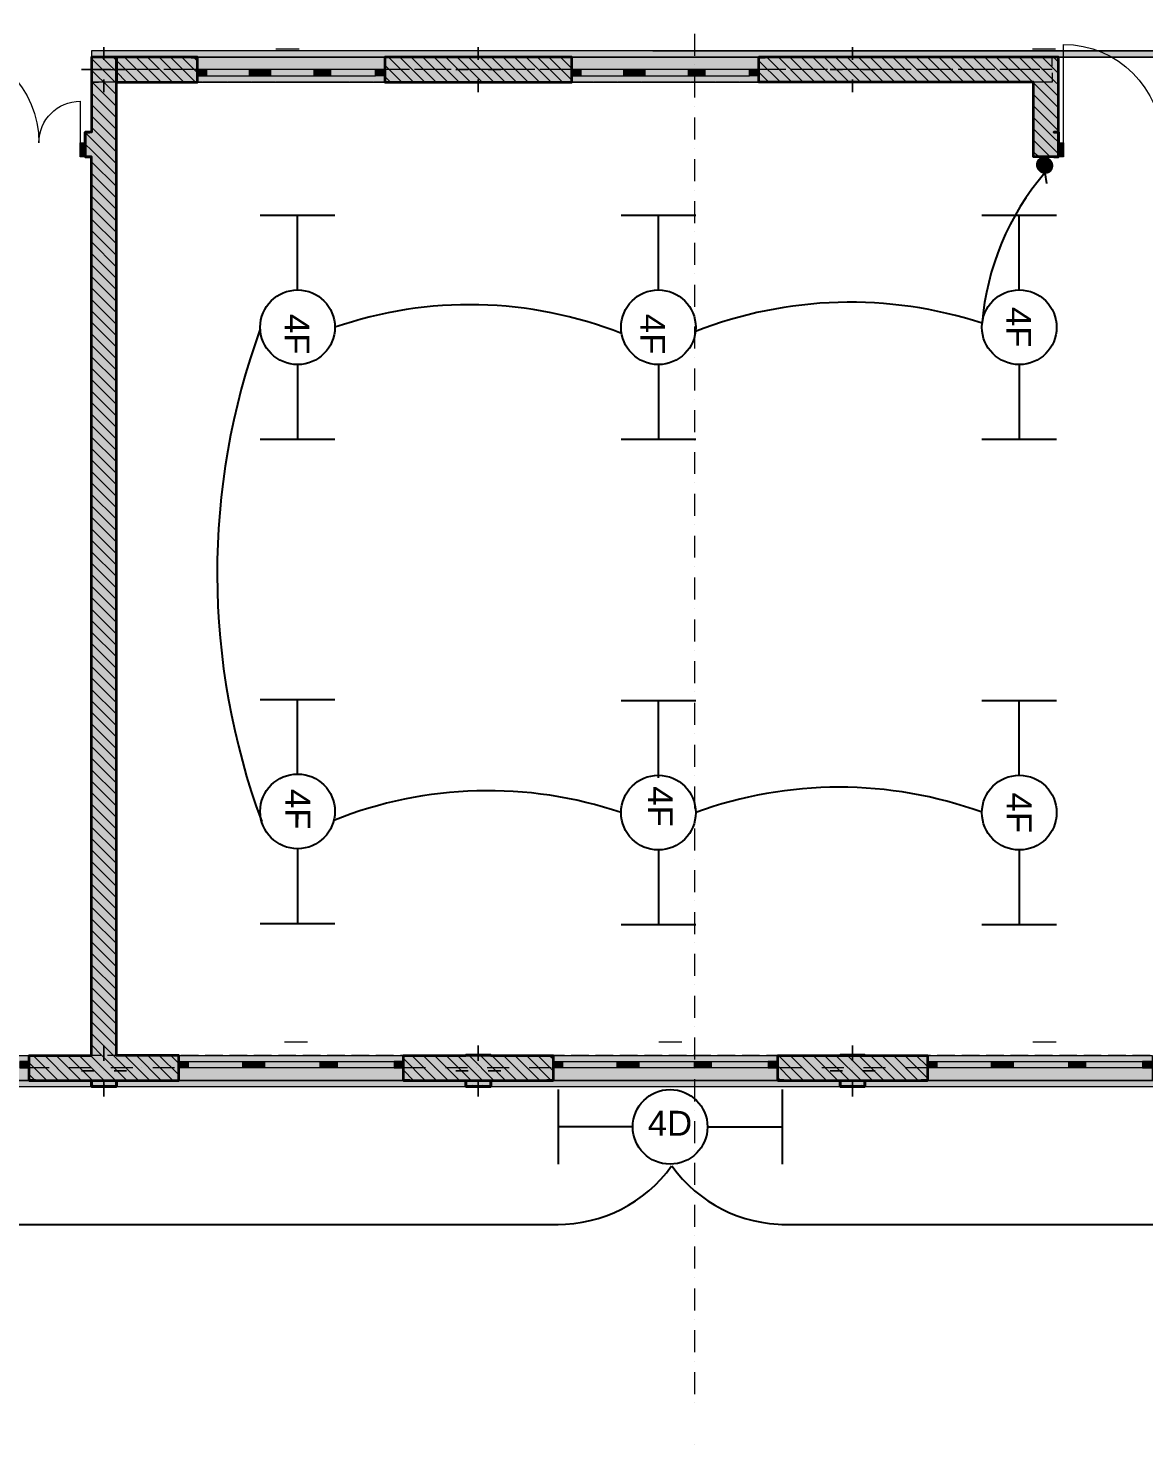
# Model space of a CAD drawing. Header units: inches. Extents: x 206002 to 410047, y 60394 to 83306.
# Drawn here: x 233966 to 242930, y 60938 to 72319 of the extents above; entities that cross this region are included whole.
import ezdxf

# ---------------------------------------------------------------- set-up
doc = ezdxf.new("R2010")
doc.units = ezdxf.units.IN
doc.header["$MEASUREMENT"] = 0
for name, color, linetype in [('LIGHTING', 1, 'Continuous'), ('PDF_Annotation - Text', 7, 'Continuous'), ('PDF_Marker - Section', 7, 'Continuous'), ('PDF_Structural - Bearing', 7, 'Continuous')]:
    doc.layers.add(name, color=color, linetype=linetype)
doc.styles.get("Standard").update_dxf_attribs({"font": 'arial.ttf'})

msp = doc.modelspace()

# ---------------------------------------------------------------- hatches: boundary and pattern name
at = {"layer": 'LIGHTING'}
h = msp.add_hatch(dxfattribs=at)
h.set_pattern_fill('ANSI31', color=1)
h.set_pattern_definition([(45, (-9077.76798, -4.10448), (-0.08838834765, 0.08838834765), [])])
h.paths.add_polyline_path([(242199, 71220, 0.319475), (242156, 71281), (242114, 71281, 0.319475), (242071, 71220, 1)])

# ---------------------------------------------------------------- linework, layer by layer
for p, q in [((242135, 71157), (242149, 71072)), ((235830, 70817), (236430, 70817)), ((236130, 70217), (236130, 70817)), ((238730, 70817), (239330, 70817)), ((239030, 70217), (239030, 70817)), ((241630, 70817), (242230, 70817)), ((241930, 70217), (241930, 70817)), ((236130, 69617), (236130, 69017)), ((239030, 69617), (239030, 69017)), ((241930, 69617), (241930, 69017)), ((235830, 69017), (236430, 69017)), ((238730, 69017), (239330, 69017)), ((241630, 69017), (242230, 69017)), ((235830, 66927), (236430, 66927)), ((236130, 66327), (236130, 66927)), ((238730, 66917), (239330, 66917)), ((239030, 66296), (239030, 66917)), ((241630, 66917), (242230, 66917)), ((241930, 66317), (241930, 66917)), ((236130, 66027), (236130, 65965)), ((236130, 65727), (236130, 65127)), ((239030, 65717), (239030, 65117)), ((241930, 65717), (241930, 65117)), ((235830, 65127), (236430, 65127)), ((238730, 65117), (239330, 65117)), ((241630, 65117), (242230, 65117)), ((238223, 63793), (238223, 63193)), ((240024, 63792), (240024, 63192)), ((238824, 63492), (238223, 63492)), ((239424, 63492), (240024, 63492)), ((230998, 62708), (238223, 62708)), ((240022, 62708), (247247, 62708))]:
    msp.add_line(p, q, dxfattribs=at)
for centre in [(236130, 69917), (239030, 69917), (241930, 69917), (236130, 66027), (239030, 66017), (241930, 66017), (239124, 63492)]:
    msp.add_circle(centre, 300, dxfattribs=at)
for centre, radius, start, end in [((243736, 69781), 2111, 139.3371, 175.4482), ((240572, 66711), 3407, 71.8763, 111.4113), ((237514, 66766), 3332, 68.5139, 108.9886), ((241223, 67940), 5739, 159.9841, 200.3304), ((237661, 62856), 3337, 71.3064, 111.795), ((240483, 62843), 3378, 70.1418, 109.954), ((238221, 63833), 1125, 269.6705, 324.3697), ((240053, 63833), 1125, 215.6303, 270.3295)]:
    msp.add_arc(centre, radius, start, end, dxfattribs=at)
at = {"layer": 'PDF_Annotation - Text', "lineweight": 9}
for points in [[(235956, 72155), (236143, 72155)], [(242035, 72155), (242222, 72155)], [(236024, 64175), (236211, 64175)], [(239032, 64175), (239219, 64175)], [(242040, 64175), (242227, 64175)]]:
    msp.add_lwpolyline(points, dxfattribs=at)
at = {"layer": 'PDF_Marker - Section', "lineweight": 13}
for points in [[(239323, 72098), (239323, 72275)], [(239323, 72027), (239323, 72027)], [(239323, 71762), (239323, 71939)], [(239323, 71691), (239323, 71691)], [(239323, 71426), (239323, 71603)], [(239323, 71355), (239323, 71355)], [(239323, 71090), (239323, 71267)], [(239323, 71019), (239323, 71019)], [(239323, 70754), (239323, 70931)], [(239323, 70683), (239323, 70683)], [(239323, 70418), (239323, 70595)], [(239323, 70347), (239323, 70347)], [(239323, 70082), (239323, 70259)], [(239323, 70011), (239323, 70011)], [(239323, 69746), (239323, 69923)], [(239323, 69675), (239323, 69675)], [(239323, 69410), (239323, 69586)], [(239323, 69339), (239323, 69339)], [(239323, 69074), (239323, 69250)], [(239323, 69003), (239323, 69003)], [(239323, 68738), (239323, 68914)], [(239323, 68667), (239323, 68667)], [(239323, 68402), (239323, 68578)], [(239323, 68331), (239323, 68331)], [(239323, 68066), (239323, 68242)], [(239323, 67995), (239323, 67995)], [(239323, 67729), (239323, 67906)], [(239323, 67659), (239323, 67659)], [(239323, 67393), (239323, 67570)], [(239323, 67323), (239323, 67323)], [(239323, 67058), (239323, 67234)], [(239323, 66987), (239323, 66987)], [(239323, 66721), (239323, 66898)], [(239323, 66651), (239323, 66651)], [(239323, 66385), (239323, 66562)], [(239323, 66315), (239323, 66315)], [(239323, 66049), (239323, 66226)], [(239323, 65979), (239323, 65979)], [(239323, 65713), (239323, 65890)], [(239323, 65643), (239323, 65643)], [(239323, 65377), (239323, 65554)], [(239323, 65307), (239323, 65307)], [(239323, 65041), (239323, 65218)], [(239323, 64971), (239323, 64971)], [(239323, 64705), (239323, 64882)], [(239323, 64635), (239323, 64635)], [(239323, 64369), (239323, 64546)], [(239323, 64299), (239323, 64299)], [(239323, 64033), (239323, 64210)], [(239323, 63962), (239323, 63962)], [(239323, 63697), (239323, 63874)], [(239323, 63626), (239323, 63626)], [(239323, 63361), (239323, 63538)], [(239323, 63290), (239323, 63290)], [(239323, 63025), (239323, 63202)], [(239323, 62954), (239323, 62954)], [(239323, 62689), (239323, 62866)], [(239323, 62618), (239323, 62618)], [(239323, 62353), (239323, 62530)], [(239323, 62282), (239323, 62282)], [(239323, 62017), (239323, 62194)], [(239323, 61946), (239323, 61946)], [(239323, 61681), (239323, 61858)], [(239323, 61610), (239323, 61610)], [(239323, 61345), (239323, 61522)], [(239323, 61274), (239323, 61274)], [(239323, 60938), (239323, 60938)]]:
    msp.add_lwpolyline(points, dxfattribs=at)
at = {"layer": 'PDF_Structural - Bearing', "lineweight": 18}
for points in [[(271070, 74293), (240590, 74293), (240590, 81254), (237582, 81254), (237582, 74293), (207102, 74293), (207102, 65369), (216627, 65369), (216627, 63865), (261746, 63865), (261746, 65369), (271070, 65369)], [(243498, 72087), (240690, 72087)]]:
    msp.add_lwpolyline(points, close=True, dxfattribs=at)
for points in [[(233261, 71400), (233261, 72190, -0.414213), (234051, 71400, -0.414195), (234384, 71733), (234384, 71400)], [(242285, 71400), (242285, 72190, -0.414213), (243075, 71400, -0.414195), (243408, 71733), (243408, 71400)]]:
    msp.add_lwpolyline(points, format="xyb", dxfattribs=at)
at = {"layer": 'PDF_Structural - Bearing', "lineweight": 0}
for points in [[(234574, 72167), (234574, 72067)], [(237582, 72167), (237582, 72067)], [(240590, 72167), (240590, 72067)], [(234394, 71987), (234494, 71987)], [(234755, 71987), (234655, 71987)], [(237402, 71987), (237502, 71987)], [(237763, 71987), (237662, 71987)], [(240410, 71987), (240510, 71987)], [(240771, 71987), (240670, 71987)], [(234574, 71806), (234574, 71907)], [(237582, 71806), (237582, 71907)], [(240590, 71806), (240590, 71907)], [(234574, 64147), (234574, 64022)], [(237582, 64147), (237582, 64022)], [(240590, 64147), (240590, 64022)], [(240590, 64147), (240590, 64022)], [(234394, 63941), (234494, 63941)], [(234574, 63736), (234574, 63861)], [(234755, 63941), (234655, 63941)], [(237402, 63941), (237502, 63941)], [(237582, 63736), (237582, 63861)], [(237763, 63941), (237662, 63941)], [(240410, 63941), (240510, 63941)], [(240410, 63941), (240510, 63941)], [(240590, 63736), (240590, 63861)], [(240590, 63736), (240590, 63861)], [(240771, 63941), (240670, 63941)], [(240771, 63941), (240670, 63941)]]:
    msp.add_lwpolyline(points, close=True, dxfattribs=at)
at = {"layer": 'PDF_Structural - Bearing', "lineweight": 18}
for points in [[(261746, 63951), (261746, 63865), (216627, 63865), (216627, 63815), (261796, 63815), (261796, 63865), (261796, 65319), (264754, 65319), (264804, 65319), (264804, 72087), (264754, 72087), (264754, 65369), (261796, 65369), (261746, 65369), (261746, 63865), (261668, 63865)], [(249714, 72087), (251218, 72087), (251218, 71485), (251268, 71485), (251268, 72137), (251218, 72137), (238986, 72137), (234675, 72137), (234474, 72137), (234474, 72087), (234581, 72087)], [(234530, 72087), (234474, 72087), (234474, 72014), (234474, 72087)], [(234727, 72087), (234585, 72087)], [(234777, 72087), (234635, 72087)], [(234675, 72087), (237482, 72087)], [(234923, 72087), (234781, 72087)], [(234973, 72087), (234831, 72087)], [(235119, 72087), (234977, 72087)], [(235169, 72087), (235027, 72087)], [(235315, 72087), (235173, 72087)], [(235365, 72087), (235224, 72087)], [(235511, 72087), (235370, 72087)], [(235561, 72087), (235420, 72087)], [(235707, 72087), (235566, 72087)], [(235757, 72087), (235616, 72087)], [(235903, 72087), (235762, 72087)], [(235953, 72087), (235812, 72087)], [(236099, 72087), (235958, 72087)], [(236150, 72087), (236008, 72087)], [(236296, 72087), (236154, 72087)], [(236346, 72087), (236204, 72087)], [(236492, 72087), (236350, 72087)], [(236542, 72087), (236400, 72087)], [(236688, 72087), (236546, 72087)], [(236738, 72087), (236596, 72087)], [(236884, 72087), (236742, 72087)], [(236934, 72087), (236793, 72087)], [(237080, 72087), (236939, 72087)], [(237130, 72087), (236989, 72087)], [(237276, 72087), (237135, 72087)], [(237326, 72087), (237185, 72087)], [(237472, 72087), (237331, 72087)], [(237523, 72087), (237381, 72087)], [(237669, 72087), (237527, 72087)], [(237719, 72087), (237577, 72087)], [(237683, 72087), (238986, 72087), (240490, 72087), (238986, 72087)], [(237865, 72087), (237723, 72087)], [(237915, 72087), (237773, 72087)], [(238061, 72087), (237919, 72087)], [(238111, 72087), (237969, 72087)], [(238257, 72087), (238115, 72087)], [(238307, 72087), (238166, 72087)], [(238453, 72087), (238311, 72087)], [(238503, 72087), (238362, 72087)], [(238649, 72087), (238508, 72087)], [(238699, 72087), (238558, 72087)], [(238845, 72087), (238704, 72087)], [(238895, 72087), (238754, 72087)], [(239041, 72087), (238900, 72087)], [(239091, 72087), (238950, 72087)], [(238986, 72137), (243698, 72137), (243498, 72137)], [(239238, 72087), (239096, 72087)], [(239288, 72087), (239146, 72087)], [(239434, 72087), (239292, 72087)], [(239484, 72087), (239342, 72087)], [(239630, 72087), (239488, 72087)], [(239680, 72087), (239538, 72087)], [(239826, 72087), (239684, 72087)], [(239876, 72087), (239735, 72087)], [(240022, 72087), (239881, 72087)], [(240072, 72087), (239931, 72087)], [(240218, 72087), (240077, 72087)], [(240268, 72087), (240127, 72087)], [(240414, 72087), (240273, 72087)], [(240464, 72087), (240323, 72087)], [(240610, 72087), (240469, 72087)], [(240660, 72087), (240519, 72087)], [(240806, 72087), (240665, 72087)], [(240857, 72087), (240715, 72087)], [(241003, 72087), (240861, 72087)], [(241053, 72087), (240911, 72087)], [(241199, 72087), (241057, 72087)], [(241249, 72087), (241107, 72087)], [(241395, 72087), (241253, 72087)], [(241445, 72087), (241304, 72087)], [(241591, 72087), (241450, 72087)], [(241641, 72087), (241500, 72087)], [(241787, 72087), (241646, 72087)], [(241837, 72087), (241696, 72087)], [(241983, 72087), (241842, 72087)], [(242033, 72087), (241892, 72087)], [(242094, 72087), (242038, 72087)], [(242194, 72014), (242194, 72087), (242088, 72087)], [(234581, 71887), (234474, 71887), (234474, 71960), (234474, 71887), (234530, 71887)], [(242194, 71960), (242194, 71887), (242088, 71887)], [(234727, 71887), (234585, 71887)], [(234777, 71887), (234635, 71887)], [(234923, 71887), (234781, 71887)], [(234973, 71887), (234831, 71887)], [(235119, 71887), (234977, 71887)], [(235169, 71887), (235027, 71887)], [(235315, 71887), (235173, 71887)], [(235365, 71887), (235224, 71887)], [(235511, 71887), (235370, 71887)], [(235561, 71887), (235420, 71887)], [(235707, 71887), (235566, 71887)], [(235757, 71887), (235616, 71887)], [(235903, 71887), (235762, 71887)], [(235953, 71887), (235812, 71887)], [(236099, 71887), (235958, 71887)], [(236150, 71887), (236008, 71887)], [(236296, 71887), (236154, 71887)], [(236346, 71887), (236204, 71887)], [(236492, 71887), (236350, 71887)], [(236542, 71887), (236400, 71887)], [(236688, 71887), (236546, 71887)], [(236738, 71887), (236596, 71887)], [(236884, 71887), (236742, 71887)], [(236934, 71887), (236793, 71887)], [(237080, 71887), (236939, 71887)], [(237130, 71887), (236989, 71887)], [(237276, 71887), (237135, 71887)], [(237326, 71887), (237185, 71887)], [(237472, 71887), (237331, 71887)], [(237523, 71887), (237381, 71887)], [(237669, 71887), (237527, 71887)], [(237719, 71887), (237577, 71887)], [(237865, 71887), (237723, 71887)], [(237915, 71887), (237773, 71887)], [(238061, 71887), (237919, 71887)], [(238111, 71887), (237969, 71887)], [(238257, 71887), (238115, 71887)], [(238307, 71887), (238166, 71887)], [(238453, 71887), (238311, 71887)], [(238503, 71887), (238362, 71887)], [(238649, 71887), (238508, 71887)], [(238699, 71887), (238558, 71887)], [(238845, 71887), (238704, 71887)], [(238895, 71887), (238754, 71887)], [(239041, 71887), (238900, 71887)], [(239091, 71887), (238950, 71887)], [(239238, 71887), (239096, 71887)], [(239288, 71887), (239146, 71887)], [(239434, 71887), (239292, 71887)], [(239484, 71887), (239342, 71887)], [(239630, 71887), (239488, 71887)], [(239680, 71887), (239538, 71887)], [(239826, 71887), (239684, 71887)], [(239876, 71887), (239735, 71887)], [(240022, 71887), (239881, 71887)], [(240072, 71887), (239931, 71887)], [(240218, 71887), (240077, 71887)], [(240268, 71887), (240127, 71887)], [(240414, 71887), (240273, 71887)], [(240464, 71887), (240323, 71887)], [(240610, 71887), (240469, 71887)], [(240660, 71887), (240519, 71887)], [(240806, 71887), (240665, 71887)], [(240857, 71887), (240715, 71887)], [(241003, 71887), (240861, 71887)], [(241053, 71887), (240911, 71887)], [(241199, 71887), (241057, 71887)], [(241249, 71887), (241107, 71887)], [(241395, 71887), (241253, 71887)], [(241445, 71887), (241304, 71887)], [(241591, 71887), (241450, 71887)], [(241641, 71887), (241500, 71887)], [(241787, 71887), (241646, 71887)], [(241837, 71887), (241696, 71887)], [(241983, 71887), (241842, 71887)], [(242033, 71887), (241892, 71887)], [(242094, 71887), (242038, 71887)], [(234156, 64066), (234014, 64066)], [(234352, 64066), (234210, 64066)], [(234548, 64066), (234407, 64066)], [(234744, 64066), (234603, 64066)], [(234940, 64066), (234799, 64066)], [(235136, 64066), (234995, 64066)], [(235333, 64066), (235191, 64066)], [(235529, 64066), (235387, 64066)], [(235725, 64066), (235583, 64066)], [(235921, 64066), (235779, 64066)], [(236117, 64066), (235976, 64066)], [(236313, 64066), (236172, 64066)], [(236509, 64066), (236368, 64066)], [(236705, 64066), (236564, 64066)], [(236902, 64066), (236760, 64066)], [(237098, 64066), (236956, 64066)], [(237294, 64066), (237152, 64066)], [(237490, 64066), (237348, 64066)], [(237686, 64066), (237545, 64066)], [(237882, 64066), (237741, 64066)], [(238078, 64066), (237937, 64066)], [(238274, 64066), (238133, 64066)], [(238471, 64066), (238329, 64066)], [(238667, 64066), (238525, 64066)], [(238863, 64066), (238721, 64066)], [(239059, 64066), (238917, 64066)], [(239255, 64066), (239114, 64066)], [(239451, 64066), (239310, 64066)], [(239647, 64066), (239506, 64066)], [(239843, 64066), (239702, 64066)], [(240040, 64066), (239898, 64066)], [(240236, 64066), (240094, 64066)], [(240432, 64066), (240290, 64066)], [(240628, 64066), (240487, 64066)], [(240824, 64066), (240683, 64066)], [(241020, 64066), (240879, 64066)], [(241216, 64066), (241075, 64066)], [(241412, 64066), (241271, 64066)], [(241609, 64066), (241467, 64066)], [(241805, 64066), (241663, 64066)], [(242001, 64066), (241859, 64066)], [(242197, 64066), (242056, 64066)], [(242393, 64066), (242252, 64066)], [(242589, 64066), (242448, 64066)], [(242785, 64066), (242644, 64066)], [(242981, 64066), (242840, 64066)], [(234156, 63865), (234014, 63865)], [(234352, 63865), (234210, 63865)], [(234548, 63865), (234407, 63865)], [(234744, 63865), (234603, 63865)], [(234940, 63865), (234799, 63865)], [(235136, 63865), (234995, 63865)], [(235333, 63865), (235191, 63865)], [(235529, 63865), (235387, 63865)], [(235725, 63865), (235583, 63865)], [(235921, 63865), (235779, 63865)], [(236117, 63865), (235976, 63865)], [(236313, 63865), (236172, 63865)], [(236509, 63865), (236368, 63865)], [(236705, 63865), (236564, 63865)], [(236902, 63865), (236760, 63865)], [(237098, 63865), (236956, 63865)], [(237294, 63865), (237152, 63865)], [(237490, 63865), (237348, 63865)], [(237686, 63865), (237545, 63865)], [(237882, 63865), (237741, 63865)], [(238078, 63865), (237937, 63865)], [(238274, 63865), (238133, 63865)], [(238471, 63865), (238329, 63865)], [(238667, 63865), (238525, 63865)], [(238863, 63865), (238721, 63865)], [(239059, 63865), (238917, 63865)], [(239255, 63865), (239114, 63865)], [(239451, 63865), (239310, 63865)], [(239647, 63865), (239506, 63865)], [(239843, 63865), (239702, 63865)], [(240040, 63865), (239898, 63865)], [(240236, 63865), (240094, 63865)], [(240432, 63865), (240290, 63865)], [(240628, 63865), (240487, 63865)], [(240824, 63865), (240683, 63865)], [(241020, 63865), (240879, 63865)], [(241216, 63865), (241075, 63865)], [(241412, 63865), (241271, 63865)], [(241609, 63865), (241467, 63865)], [(241805, 63865), (241663, 63865)], [(242001, 63865), (241859, 63865)], [(242197, 63865), (242056, 63865)], [(242393, 63865), (242252, 63865)], [(242589, 63865), (242448, 63865)], [(242785, 63865), (242644, 63865)], [(242981, 63865), (242840, 63865)]]:
    msp.add_lwpolyline(points, dxfattribs=at)
at = {"layer": 'PDF_Structural - Bearing', "lineweight": 35}
for points in [[(235126, 63865), (235176, 63865), (235176, 63966), (235176, 64016), (235176, 64066), (234675, 64066), (234675, 72087), (234474, 72087), (234474, 71887), (234474, 71485), (234424, 71485), (234461, 71485), (234424, 71485), (234461, 71485)], [(235276, 72087), (235326, 72087), (234675, 72087), (234675, 71887), (235326, 71887), (235326, 71937), (235326, 71987), (235326, 72087)], [(236880, 72087), (236830, 72087), (236830, 71987), (236830, 71937), (236830, 71887), (237482, 71887), (237683, 71887), (238334, 71887), (238334, 71937), (238334, 71987), (238334, 72087), (238284, 72087)], [(238334, 72087), (236830, 72087)], [(242245, 71485), (242245, 71400), (242245, 71485), (242245, 71887), (242245, 72087), (239838, 72087)], [(242207, 71285), (242245, 71285), (242207, 71285), (242245, 71285), (242044, 71285), (242044, 71485), (242044, 71887), (239838, 71887), (239838, 71937), (239838, 71987), (239838, 72087), (239888, 72087)], [(234461, 71285), (234424, 71285), (234424, 71400), (234424, 71485), (234424, 71400), (234424, 71485)], [(242245, 71285), (242245, 71400), (242245, 71285), (242245, 71400), (242245, 71485), (242207, 71485), (242245, 71485), (242207, 71485)], [(234023, 63865), (233973, 63865), (233973, 63966), (233973, 64016), (233973, 64066), (234474, 64066), (234474, 71285), (234424, 71285), (234424, 71400), (234424, 71285), (234461, 71285), (234424, 71285)], [(237031, 63865), (236981, 63865), (236981, 63966), (236981, 64016), (236981, 64066), (237482, 64066), (237482, 64067), (237683, 64067), (237683, 64066), (238184, 64066), (238184, 64016), (238184, 63966), (238184, 63865), (238134, 63865)], [(237683, 64066), (237683, 64067), (237482, 64067), (237683, 64067)], [(237482, 64067), (237482, 64066)], [(240039, 63865), (239989, 63865), (239989, 63966), (239989, 64016), (239989, 64066), (241192, 64066), (241192, 64016), (241192, 63966), (241192, 63865), (241142, 63865)], [(233973, 63865), (235176, 63865)], [(236981, 63865), (238184, 63865)], [(239989, 63865), (241192, 63865)]]:
    msp.add_lwpolyline(points, dxfattribs=at)
at = {"layer": 'PDF_Structural - Bearing', "lineweight": 9}
for points in [[(234675, 71876), (234664, 71887), (234569, 71982), (234474, 72077)], [(234756, 71887), (234675, 71968), (234615, 72028), (234556, 72087)], [(234848, 71887), (234675, 72060), (234661, 72074), (234648, 72087)], [(234740, 72087), (234941, 71887)], [(234832, 72087), (235033, 71887)], [(234924, 72087), (235125, 71887)], [(235017, 72087), (235217, 71887)], [(235109, 72087), (235309, 71887)], [(235201, 72087), (235326, 71962)], [(235293, 72087), (235326, 72054)], [(236860, 72087), (237061, 71887)], [(236952, 72087), (237153, 71887)], [(237044, 72087), (237245, 71887)], [(237137, 72087), (237337, 71887)], [(237229, 72087), (237429, 71887)], [(237321, 72087), (237521, 71887)], [(237413, 72087), (237613, 71887)], [(237505, 72087), (237706, 71887)], [(237597, 72087), (237798, 71887)], [(237689, 72087), (237890, 71887)], [(237782, 72087), (237982, 71887)], [(237874, 72087), (238074, 71887)], [(237966, 72087), (238167, 71887)], [(238058, 72087), (238259, 71887)], [(238150, 72087), (238334, 71903)], [(238242, 72087), (238334, 71995)], [(239838, 72058), (240010, 71887)], [(239901, 72087), (240102, 71887)], [(239994, 72087), (240194, 71887)], [(240086, 72087), (240286, 71887)], [(240178, 72087), (240378, 71887)], [(240270, 72087), (240471, 71887)], [(240362, 72087), (240563, 71887)], [(240454, 72087), (240655, 71887)], [(240547, 72087), (240747, 71887)], [(240639, 72087), (240839, 71887)], [(240731, 72087), (240931, 71887)], [(240823, 72087), (241024, 71887)], [(240915, 72087), (241116, 71887)], [(241007, 72087), (241208, 71887)], [(241100, 72087), (241300, 71887)], [(241192, 72087), (241392, 71887)], [(241284, 72087), (241484, 71887)], [(241376, 72087), (241577, 71887)], [(241468, 72087), (241669, 71887)], [(241560, 72087), (241761, 71887)], [(241653, 72087), (241853, 71887)], [(241745, 72087), (241945, 71887)], [(241837, 72087), (242038, 71887)], [(241929, 72087), (242130, 71887), (242245, 71772)], [(242021, 72087), (242222, 71887), (242245, 71864)], [(242114, 72087), (242245, 71956)], [(242206, 72087), (242245, 72048)], [(234675, 71784), (234572, 71887), (234523, 71935), (234474, 71984)], [(236830, 72024), (236968, 71887)], [(236830, 71932), (236876, 71887)], [(239838, 71966), (239918, 71887)], [(234675, 71692), (234480, 71887), (234477, 71889), (234474, 71892)], [(242044, 71880), (242245, 71679)], [(234474, 71800), (234675, 71600)], [(234474, 71708), (234675, 71507)], [(242044, 71788), (242245, 71587)], [(234474, 71616), (234675, 71415)], [(242044, 71696), (242245, 71495)], [(242245, 71403), (242203, 71444), (242162, 71485), (242044, 71603)], [(234424, 71482), (234474, 71431), (234675, 71231)], [(234474, 71524), (234675, 71323)], [(242245, 71311), (242157, 71398), (242070, 71485), (242044, 71511)], [(234424, 71389), (234474, 71339), (234675, 71139)], [(242111, 71352), (242044, 71419)], [(234424, 71297), (234436, 71285)], [(234474, 71247), (234675, 71047)], [(242086, 71285), (242065, 71306), (242044, 71327)], [(242178, 71285), (242111, 71352)], [(234474, 71155), (234675, 70954)], [(234474, 71063), (234675, 70862)], [(234474, 70971), (234675, 70770)], [(234474, 70878), (234675, 70678)], [(234474, 70786), (234675, 70586)], [(234474, 70694), (234675, 70494)], [(234474, 70602), (234675, 70401)], [(234474, 70510), (234675, 70309)], [(234474, 70418), (234675, 70217)], [(234474, 70325), (234675, 70125)], [(234474, 70233), (234675, 70033)], [(234474, 70141), (234675, 69940)], [(234474, 70049), (234675, 69848)], [(234474, 69957), (234675, 69756)], [(234474, 69865), (234675, 69664)], [(234474, 69772), (234675, 69572)], [(234474, 69680), (234675, 69480)], [(234474, 69588), (234675, 69388)], [(234474, 69496), (234675, 69295)], [(234474, 69404), (234675, 69203)], [(234474, 69312), (234675, 69111)], [(234474, 69219), (234675, 69019)], [(234474, 69127), (234675, 68927)], [(234474, 69035), (234675, 68835)], [(234474, 68943), (234675, 68742)], [(234474, 68851), (234675, 68650)], [(234474, 68759), (234675, 68558)], [(234474, 68666), (234675, 68466)], [(234474, 68574), (234675, 68374)], [(234474, 68482), (234675, 68282)], [(234474, 68390), (234675, 68189)], [(234474, 68298), (234675, 68097)], [(234474, 68206), (234675, 68005)], [(234474, 68113), (234675, 67913)], [(234474, 68021), (234675, 67821)], [(234474, 67929), (234675, 67729)], [(234474, 67837), (234675, 67636)], [(234474, 67745), (234675, 67544)], [(234474, 67653), (234675, 67452)], [(234474, 67560), (234675, 67360)], [(234474, 67468), (234675, 67268)], [(234474, 67376), (234675, 67176)], [(234474, 67284), (234675, 67083)], [(234474, 67192), (234675, 66991)], [(234474, 67100), (234675, 66899)], [(234474, 67007), (234675, 66807)], [(234474, 66915), (234675, 66715)], [(234474, 66823), (234675, 66623)], [(234474, 66731), (234675, 66530)], [(234474, 66639), (234675, 66438)], [(234474, 66547), (234675, 66346)], [(234474, 66454), (234675, 66254)], [(234474, 66362), (234675, 66162)], [(234474, 66270), (234675, 66070)], [(234474, 66178), (234675, 65977)], [(234474, 66086), (234675, 65885)], [(234474, 65994), (234675, 65793)], [(234474, 65901), (234675, 65701)], [(234474, 65809), (234675, 65609)], [(234474, 65717), (234675, 65517)], [(234474, 65625), (234675, 65424)], [(234474, 65533), (234675, 65332)], [(234474, 65441), (234675, 65240)], [(234474, 65348), (234675, 65148)], [(234474, 65256), (234675, 65056)], [(234474, 65164), (234675, 64964)], [(234474, 65072), (234675, 64871)], [(234474, 64980), (234675, 64779)], [(234474, 64888), (234675, 64687)], [(234474, 64795), (234675, 64595)], [(234474, 64703), (234675, 64503)], [(234474, 64611), (234675, 64411)], [(234474, 64519), (234675, 64318)], [(234474, 64427), (234675, 64226)], [(234474, 64335), (234675, 64134)], [(234474, 64242), (234651, 64066), (234851, 63865)], [(234474, 64150), (234558, 64066), (234759, 63865)], [(233973, 64006), (234114, 63865)], [(234005, 64066), (234206, 63865)], [(234098, 64066), (234298, 63865)], [(234190, 64066), (234390, 63865)], [(234282, 64066), (234482, 63865)], [(234374, 64066), (234575, 63865)], [(234466, 64066), (234667, 63865)], [(234743, 64066), (234943, 63865)], [(234835, 64066), (235035, 63865)], [(234927, 64066), (235128, 63865)], [(235019, 64066), (235176, 63909)], [(235111, 64066), (235176, 64001)], [(236981, 64040), (237155, 63865)], [(237047, 64066), (237247, 63865)], [(237139, 64066), (237340, 63865)], [(237231, 64066), (237432, 63865)], [(237323, 64066), (237524, 63865)], [(237416, 64066), (237616, 63865)], [(237508, 64066), (237708, 63865)], [(237600, 64066), (237800, 63865)], [(237692, 64066), (237893, 63865)], [(237784, 64066), (237985, 63865)], [(237876, 64066), (238077, 63865)], [(237969, 64066), (238169, 63865)], [(238061, 64066), (238184, 63943)], [(238153, 64066), (238184, 64035)], [(239989, 63981), (240105, 63865)], [(239996, 64066), (240197, 63865)], [(240088, 64066), (240289, 63865)], [(240181, 64066), (240381, 63865)], [(240273, 64066), (240473, 63865)], [(240365, 64066), (240565, 63865)], [(240457, 64066), (240658, 63865)], [(240549, 64066), (240750, 63865)], [(240641, 64066), (240842, 63865)], [(240734, 64066), (240934, 63865)], [(240826, 64066), (241026, 63865)], [(240918, 64066), (241118, 63865)], [(241010, 64066), (241192, 63884)], [(241102, 64066), (241192, 63976)], [(233973, 63914), (234022, 63865)], [(236981, 63948), (237063, 63865)], [(239989, 63889), (240012, 63865)]]:
    msp.add_lwpolyline(points, dxfattribs=at)
at = {"layer": 'PDF_Structural - Bearing', "lineweight": 13}
for points in [[(235326, 72087), (235276, 72087)], [(236830, 72087), (236880, 72087)], [(238334, 72087), (238284, 72087)], [(239838, 72087), (239888, 72087)], [(235740, 71987), (235402, 71987)], [(235402, 71937), (235740, 71937)], [(236261, 71987), (235915, 71987)], [(235915, 71937), (236261, 71937)], [(236755, 71987), (236397, 71987)], [(236397, 71937), (236755, 71937)], [(238748, 71987), (238409, 71987)], [(238409, 71937), (238748, 71937)], [(239269, 71987), (238923, 71987)], [(238923, 71937), (239269, 71937)], [(239763, 71987), (239405, 71987)], [(239405, 71937), (239763, 71937)], [(235251, 64016), (235690, 64016)], [(235690, 63966), (235251, 63966)], [(235865, 64016), (236311, 64016)], [(236311, 63966), (235865, 63966)], [(236447, 64016), (236905, 64016)], [(236905, 63966), (236447, 63966)], [(238259, 64016), (238698, 64016)], [(238698, 63966), (238259, 63966)], [(238873, 64016), (239319, 64016)], [(239319, 63966), (238873, 63966)], [(239455, 64016), (239913, 64016)], [(239913, 63966), (239455, 63966)], [(241267, 64016), (241706, 64016)], [(241706, 63966), (241267, 63966)], [(241881, 64016), (242327, 64016)], [(242327, 63966), (241881, 63966)], [(242463, 64016), (242921, 64016)], [(242921, 63966), (242463, 63966)], [(233973, 63865), (234023, 63865)], [(235176, 63865), (235126, 63865)], [(236981, 63865), (237031, 63865)], [(238184, 63865), (238134, 63865)], [(239989, 63865), (240039, 63865)], [(241192, 63865), (241142, 63865)]]:
    msp.add_lwpolyline(points, dxfattribs=at)
for points in [[(235326, 71887), (236830, 71887), (236830, 71937), (236830, 71987), (236830, 71937), (236755, 71937), (236755, 71987), (236830, 71987), (236830, 72087), (235326, 72087), (235326, 71987), (235326, 71937)], [(238334, 71887), (239838, 71887), (239838, 71937), (239838, 71987), (239838, 71937), (239763, 71937), (239763, 71987), (239838, 71987), (239838, 72087), (238334, 72087), (238334, 71987), (238334, 71937)], [(235326, 71937), (235402, 71937), (235402, 71987), (235326, 71987)], [(235828, 71937), (235915, 71937), (235915, 71987), (235828, 71987), (235740, 71987), (235740, 71937)], [(236329, 71937), (236397, 71937), (236397, 71987), (236329, 71987), (236261, 71987), (236261, 71937)], [(238334, 71937), (238409, 71937), (238409, 71987), (238334, 71987)], [(238836, 71937), (238923, 71937), (238923, 71987), (238836, 71987), (238748, 71987), (238748, 71937)], [(239337, 71937), (239405, 71937), (239405, 71987), (239337, 71987), (239269, 71987), (239269, 71937)], [(232168, 64066), (233973, 64066), (233973, 64016), (233973, 63966), (233973, 64016), (233898, 64016), (233898, 63966), (233973, 63966), (233973, 63865), (232168, 63865), (232168, 63966), (232168, 64016)], [(235176, 64066), (236981, 64066), (236981, 64016), (236981, 63966), (236981, 64016), (236905, 64016), (236905, 63966), (236981, 63966), (236981, 63865), (235176, 63865), (235176, 63966), (235176, 64016)], [(235176, 64016), (235251, 64016), (235251, 63966), (235176, 63966)], [(235778, 64016), (235865, 64016), (235865, 63966), (235778, 63966), (235690, 63966), (235690, 64016)], [(236379, 64016), (236447, 64016), (236447, 63966), (236379, 63966), (236311, 63966), (236311, 64016)], [(238184, 64066), (239989, 64066), (239989, 64016), (239989, 63966), (239989, 64016), (239913, 64016), (239913, 63966), (239989, 63966), (239989, 63865), (238184, 63865), (238184, 63966), (238184, 64016)], [(238184, 64016), (238259, 64016), (238259, 63966), (238184, 63966)], [(238785, 64016), (238873, 64016), (238873, 63966), (238785, 63966), (238698, 63966), (238698, 64016)], [(239387, 64016), (239455, 64016), (239455, 63966), (239387, 63966), (239319, 63966), (239319, 64016)], [(241192, 64066), (242997, 64066), (242997, 64016), (242997, 63966), (242997, 64016), (242921, 64016), (242921, 63966), (242997, 63966), (242997, 63865), (241192, 63865), (241192, 63966), (241192, 64016)], [(241192, 64016), (241267, 64016), (241267, 63966), (241192, 63966)], [(241793, 64016), (241881, 64016), (241881, 63966), (241793, 63966), (241706, 63966), (241706, 64016)], [(242395, 64016), (242463, 64016), (242463, 63966), (242395, 63966), (242327, 63966), (242327, 64016)]]:
    msp.add_lwpolyline(points, close=True, dxfattribs=at)
at = {"layer": 'PDF_Structural - Bearing', "lineweight": 20}
for points in [[(234629, 71987), (234474, 71987), (234676, 71987)], [(234895, 71987), (234718, 71987)], [(234747, 71987), (234747, 71987)], [(235012, 71987), (234836, 71987)], [(234965, 71987), (234965, 71987)], [(235230, 71987), (235054, 71987)], [(235083, 71987), (235083, 71987)], [(235348, 71987), (235172, 71987)], [(235301, 71987), (235301, 71987)], [(235567, 71987), (235390, 71987)], [(235419, 71987), (235419, 71987)], [(235684, 71987), (235508, 71987)], [(235637, 71987), (235637, 71987)], [(235903, 71987), (235726, 71987)], [(235755, 71987), (235755, 71987)], [(236020, 71987), (235844, 71987)], [(235973, 71987), (235973, 71987)], [(236239, 71987), (236062, 71987)], [(236091, 71987), (236091, 71987)], [(236356, 71987), (236180, 71987)], [(236309, 71987), (236309, 71987)], [(236575, 71987), (236398, 71987)], [(236427, 71987), (236427, 71987)], [(236692, 71987), (236516, 71987)], [(236645, 71987), (236645, 71987)], [(236911, 71987), (236734, 71987)], [(236763, 71987), (236763, 71987)], [(237029, 71987), (236852, 71987)], [(236981, 71987), (236981, 71987)], [(237247, 71987), (237070, 71987)], [(237099, 71987), (237099, 71987)], [(237365, 71987), (237188, 71987)], [(237317, 71987), (237317, 71987)], [(237583, 71987), (237406, 71987)], [(237435, 71987), (237435, 71987)], [(237701, 71987), (237524, 71987)], [(237653, 71987), (237653, 71987)], [(237919, 71987), (237742, 71987)], [(237771, 71987), (237771, 71987)], [(238037, 71987), (237860, 71987)], [(237989, 71987), (237989, 71987)], [(238255, 71987), (238078, 71987)], [(238107, 71987), (238107, 71987)], [(238373, 71987), (238196, 71987)], [(238325, 71987), (238325, 71987)], [(238591, 71987), (238414, 71987)], [(238443, 71987), (238443, 71987)], [(238709, 71987), (238532, 71987)], [(238662, 71987), (238662, 71987)], [(238927, 71987), (238750, 71987)], [(238779, 71987), (238779, 71987)], [(239045, 71987), (238868, 71987)], [(238998, 71987), (238998, 71987)], [(239263, 71987), (239086, 71987)], [(239115, 71987), (239115, 71987)], [(239381, 71987), (239204, 71987)], [(239333, 71987), (239333, 71987)], [(239599, 71987), (239422, 71987)], [(239451, 71987), (239451, 71987)], [(239717, 71987), (239540, 71987)], [(239670, 71987), (239670, 71987)], [(239935, 71987), (239758, 71987)], [(239787, 71987), (239787, 71987)], [(240053, 71987), (239876, 71987)], [(240006, 71987), (240006, 71987)], [(240271, 71987), (240094, 71987)], [(240123, 71987), (240123, 71987)], [(240389, 71987), (240212, 71987)], [(240342, 71987), (240342, 71987)], [(240607, 71987), (240430, 71987)], [(240459, 71987), (240459, 71987)], [(240725, 71987), (240548, 71987)], [(240678, 71987), (240678, 71987)], [(240943, 71987), (240766, 71987)], [(240796, 71987), (240796, 71987)], [(241061, 71987), (240884, 71987)], [(241014, 71987), (241014, 71987)], [(241279, 71987), (241102, 71987)], [(241132, 71987), (241132, 71987)], [(241397, 71987), (241220, 71987)], [(241350, 71987), (241350, 71987)], [(241615, 71987), (241438, 71987)], [(241468, 71987), (241468, 71987)], [(241733, 71987), (241556, 71987)], [(241686, 71987), (241686, 71987)], [(241951, 71987), (241774, 71987)], [(241804, 71987), (241804, 71987)], [(242094, 71987), (241892, 71987)], [(242022, 71987), (242022, 71987)], [(242194, 71987), (242110, 71987)], [(234134, 63966), (233958, 63966)], [(234205, 63966), (234205, 63966)], [(234470, 63966), (234294, 63966)], [(234541, 63966), (234541, 63966)], [(234806, 63966), (234630, 63966)], [(234877, 63966), (234877, 63966)], [(235142, 63966), (234966, 63966)], [(235213, 63966), (235213, 63966)], [(235478, 63966), (235302, 63966)], [(235549, 63966), (235549, 63966)], [(235815, 63966), (235638, 63966)], [(235885, 63966), (235885, 63966)], [(236151, 63966), (235974, 63966)], [(236221, 63966), (236221, 63966)], [(236486, 63966), (236310, 63966)], [(236557, 63966), (236557, 63966)], [(236823, 63966), (236646, 63966)], [(236893, 63966), (236893, 63966)], [(237159, 63966), (236982, 63966)], [(237229, 63966), (237229, 63966)], [(237495, 63966), (237318, 63966)], [(237565, 63966), (237565, 63966)], [(237831, 63966), (237654, 63966)], [(237901, 63966), (237901, 63966)], [(238167, 63966), (237990, 63966)], [(238237, 63966), (238237, 63966)], [(238503, 63966), (238326, 63966)], [(238573, 63966), (238573, 63966)], [(238839, 63966), (238662, 63966)], [(238909, 63966), (238909, 63966)], [(239175, 63966), (238998, 63966)], [(239245, 63966), (239245, 63966)], [(239511, 63966), (239334, 63966)], [(239581, 63966), (239581, 63966)], [(239847, 63966), (239670, 63966)], [(239918, 63966), (239918, 63966)], [(240183, 63966), (240006, 63966)], [(240254, 63966), (240254, 63966)], [(240519, 63966), (240342, 63966)], [(240590, 63966), (240590, 63966)], [(240855, 63966), (240678, 63966)], [(240926, 63966), (240926, 63966)], [(241191, 63966), (241014, 63966)], [(241262, 63966), (241262, 63966)], [(241527, 63966), (241350, 63966)], [(241598, 63966), (241598, 63966)], [(241863, 63966), (241686, 63966)], [(241934, 63966), (241934, 63966)], [(242199, 63966), (242022, 63966)], [(242270, 63966), (242270, 63966)], [(242535, 63966), (242358, 63966)], [(242606, 63966), (242606, 63966)], [(242871, 63966), (242694, 63966)]]:
    msp.add_lwpolyline(points, dxfattribs=at)
at = {"layer": 'PDF_Structural - Bearing', "lineweight": 0}
for points in [[(234574, 71987), (234574, 71987)], [(234574, 71987), (234574, 71987)], [(237582, 71987), (237582, 71987)], [(237582, 71987), (237582, 71987)], [(240590, 71987), (240590, 71987)], [(240590, 71987), (240590, 71987)], [(234574, 63941), (234574, 63941)], [(234574, 63941), (234574, 63941)], [(237582, 63941), (237582, 63941)], [(237582, 63941), (237582, 63941)], [(240590, 63941), (240590, 63941)], [(240590, 63941), (240590, 63941)], [(240590, 63941), (240590, 63941)], [(240590, 63941), (240590, 63941)]]:
    msp.add_lwpolyline(points, dxfattribs=at)
at = {"layer": 'PDF_Structural - Bearing', "lineweight": 20}
for points in [[(234424, 71285), (234384, 71285), (234384, 71400), (234424, 71400)], [(242245, 71400), (242285, 71400), (242285, 71285), (242245, 71285)]]:
    msp.add_lwpolyline(points, close=True, dxfattribs=at)
at = {"layer": 'PDF_Structural - Bearing', "lineweight": 35}
for points in [[(240490, 64066), (240490, 64067), (240690, 64067), (240690, 64066), (240690, 64067), (240490, 64067)], [(240490, 64066), (240490, 64067), (240690, 64067), (240690, 64066), (240690, 64067), (240490, 64067)], [(234675, 63865), (234675, 63816), (234474, 63816), (234474, 63865), (234474, 63816), (234675, 63816)], [(237683, 63865), (237683, 63816), (237482, 63816), (237482, 63865), (237482, 63816), (237683, 63816)], [(240690, 63865), (240690, 63816), (240490, 63816), (240490, 63865), (240490, 63816), (240690, 63816)], [(240690, 63865), (240690, 63816), (240490, 63816), (240490, 63865), (240490, 63816), (240690, 63816)]]:
    msp.add_lwpolyline(points, close=True, dxfattribs=at)
at = {"layer": 'PDF_Structural - Bearing', "lineweight": 15}
for points in [[(234537, 63856), (234537, 63856)], [(234537, 63856), (234537, 63856)], [(234624, 63856), (234624, 63856)], [(234624, 63856), (234624, 63856)], [(237489, 63856), (237489, 63856)], [(237489, 63856), (237489, 63856)], [(237576, 63856), (237576, 63856)], [(237576, 63856), (237576, 63856)], [(237663, 63856), (237663, 63856)], [(237663, 63856), (237663, 63856)], [(240528, 63856), (240528, 63856)], [(240528, 63856), (240528, 63856)], [(240528, 63856), (240528, 63856)], [(240528, 63856), (240528, 63856)], [(240615, 63856), (240615, 63856)], [(240615, 63856), (240615, 63856)], [(240615, 63856), (240615, 63856)], [(240615, 63856), (240615, 63856)], [(234493, 63831), (234493, 63831)], [(234493, 63831), (234493, 63831)], [(234580, 63831), (234580, 63831)], [(234580, 63831), (234580, 63831)], [(234667, 63831), (234667, 63831)], [(234667, 63831), (234667, 63831)], [(237533, 63831), (237533, 63831)], [(237533, 63831), (237533, 63831)], [(237619, 63831), (237619, 63831)], [(237619, 63831), (237619, 63831)], [(240572, 63831), (240572, 63831)], [(240572, 63831), (240572, 63831)], [(240572, 63831), (240572, 63831)], [(240572, 63831), (240572, 63831)], [(240658, 63831), (240658, 63831)], [(240658, 63831), (240658, 63831)], [(240658, 63831), (240658, 63831)], [(240658, 63831), (240658, 63831)]]:
    msp.add_lwpolyline(points, dxfattribs=at)
at = {"layer": 'PDF_Structural - Bearing', "color": 7, "lineweight": 0, "true_color": 0xffffff, "transparency": 33554559}
for points in [[(234474, 72087), (234474, 72137), (234675, 72087), (234675, 72137)], [(234474, 72087), (234675, 72087), (234474, 71887)], [(234675, 72087), (234675, 71887), (234474, 71887)], [(234675, 72087), (234675, 72137), (238986, 72087), (238986, 72137)], [(234675, 72087), (235326, 72087), (234675, 71887), (235326, 71887)], [(235326, 72087), (236830, 72087), (235326, 71887), (236830, 71887)], [(236830, 72087), (238334, 72087), (236830, 71887), (238334, 71887)], [(238334, 72087), (239838, 72087), (238334, 71887), (239838, 71887)], [(251218, 72137), (251218, 72087), (238986, 72137), (238986, 72087)], [(238986, 72087), (238986, 72137), (243698, 72087), (243698, 72137)], [(242245, 72087), (242245, 71887), (239838, 72087), (239838, 71887)], [(235326, 71937), (235402, 71937), (235326, 71987), (235402, 71987)], [(235740, 71987), (235402, 71987), (235740, 71937), (235402, 71937)], [(235828, 71987), (235740, 71987), (235828, 71937), (235740, 71937)], [(235828, 71937), (235915, 71937), (235828, 71987), (235915, 71987)], [(236261, 71987), (235915, 71987), (236261, 71937), (235915, 71937)], [(236329, 71987), (236261, 71987), (236329, 71937), (236261, 71937)], [(236329, 71937), (236397, 71937), (236329, 71987), (236397, 71987)], [(236755, 71987), (236397, 71987), (236755, 71937), (236397, 71937)], [(236830, 71987), (236755, 71987), (236830, 71937), (236755, 71937)], [(238334, 71937), (238409, 71937), (238334, 71987), (238409, 71987)], [(238748, 71987), (238409, 71987), (238748, 71937), (238409, 71937)], [(238836, 71987), (238748, 71987), (238836, 71937), (238748, 71937)], [(238836, 71937), (238923, 71937), (238836, 71987), (238923, 71987)], [(239269, 71987), (238923, 71987), (239269, 71937), (238923, 71937)], [(239337, 71987), (239269, 71987), (239337, 71937), (239269, 71937)], [(239337, 71937), (239405, 71937), (239337, 71987), (239405, 71987)], [(239763, 71987), (239405, 71987), (239763, 71937), (239405, 71937)], [(239838, 71987), (239763, 71987), (239838, 71937), (239763, 71937)], [(234474, 71887), (234675, 71887), (234474, 64066), (234675, 64066)], [(242245, 71485), (242044, 71485), (242245, 71887), (242044, 71887)], [(234474, 71285), (234424, 71285), (234474, 71485), (234424, 71485)], [(242245, 71485), (242044, 71285), (242044, 71485)], [(242245, 71285), (242044, 71285), (242245, 71485)], [(234424, 71285), (234424, 71400), (234384, 71285), (234384, 71400)], [(242245, 71400), (242245, 71285), (242285, 71400), (242285, 71285)], [(232168, 63865), (232168, 64066), (233973, 63865), (233973, 64066)], [(233973, 63966), (233973, 64016), (233898, 63966), (233898, 64016)], [(233973, 64066), (235176, 64066), (233973, 63865), (235176, 63865)], [(235176, 63865), (235176, 64066), (236981, 63865), (236981, 64066)], [(235176, 64016), (235176, 63966), (235251, 64016), (235251, 63966)], [(235690, 63966), (235690, 64016), (235251, 63966), (235251, 64016)], [(235778, 63966), (235778, 64016), (235690, 63966), (235690, 64016)], [(235778, 64016), (235778, 63966), (235865, 64016), (235865, 63966)], [(236311, 63966), (236311, 64016), (235865, 63966), (235865, 64016)], [(236379, 63966), (236379, 64016), (236311, 63966), (236311, 64016)], [(236379, 64016), (236379, 63966), (236447, 64016), (236447, 63966)], [(236905, 63966), (236905, 64016), (236447, 63966), (236447, 64016)], [(236981, 63966), (236981, 64016), (236905, 63966), (236905, 64016)], [(236981, 64066), (238184, 64066), (236981, 63865), (238184, 63865)], [(237482, 64067), (237683, 64067), (237482, 64066), (237683, 64066)], [(237482, 64067), (237683, 64067), (237482, 64066), (237683, 64066)], [(238184, 63865), (238184, 64066), (239989, 63865), (239989, 64066)], [(238184, 64016), (238184, 63966), (238259, 64016), (238259, 63966)], [(238698, 63966), (238698, 64016), (238259, 63966), (238259, 64016)], [(238785, 63966), (238785, 64016), (238698, 63966), (238698, 64016)], [(238785, 64016), (238785, 63966), (238873, 64016), (238873, 63966)], [(239319, 63966), (239319, 64016), (238873, 63966), (238873, 64016)], [(239387, 63966), (239387, 64016), (239319, 63966), (239319, 64016)], [(239387, 64016), (239387, 63966), (239455, 64016), (239455, 63966)], [(239913, 63966), (239913, 64016), (239455, 63966), (239455, 64016)], [(239989, 63966), (239989, 64016), (239913, 63966), (239913, 64016)], [(239989, 64066), (241192, 64066), (239989, 63865), (241192, 63865)], [(240490, 64067), (240690, 64067), (240490, 64066), (240690, 64066)], [(240490, 64067), (240690, 64067), (240490, 64066), (240690, 64066)], [(240490, 64067), (240690, 64067), (240490, 64066), (240690, 64066)], [(240490, 64067), (240690, 64067), (240490, 64066), (240690, 64066)], [(241192, 63865), (241192, 64066), (242997, 63865), (242997, 64066)], [(241192, 64016), (241192, 63966), (241267, 64016), (241267, 63966)], [(241706, 63966), (241706, 64016), (241267, 63966), (241267, 64016)], [(241793, 63966), (241793, 64016), (241706, 63966), (241706, 64016)], [(241793, 64016), (241793, 63966), (241881, 64016), (241881, 63966)], [(242327, 63966), (242327, 64016), (241881, 63966), (241881, 64016)], [(242395, 63966), (242395, 64016), (242327, 63966), (242327, 64016)], [(242395, 64016), (242395, 63966), (242463, 64016), (242463, 63966)], [(242921, 63966), (242921, 64016), (242463, 63966), (242463, 64016)], [(242997, 63966), (242997, 64016), (242921, 63966), (242921, 64016)], [(261746, 63865), (261746, 63815), (216627, 63865), (216627, 63815)], [(234474, 63865), (234675, 63865), (234474, 63816), (234675, 63816)], [(234474, 63865), (234675, 63865), (234474, 63816), (234675, 63816)], [(237482, 63865), (237683, 63865), (237482, 63816), (237683, 63816)], [(237482, 63865), (237683, 63865), (237482, 63816), (237683, 63816)], [(240490, 63865), (240690, 63865), (240490, 63816), (240690, 63816)], [(240490, 63865), (240690, 63865), (240490, 63816), (240690, 63816)], [(240490, 63865), (240690, 63865), (240490, 63816), (240690, 63816)], [(240490, 63865), (240690, 63865), (240490, 63816), (240690, 63816)]]:
    msp.add_solid(points, dxfattribs=at)
at = {"layer": 'PDF_Structural - Bearing', "lineweight": 0, "transparency": 33554559}
for points in [[(234474, 72087), (234675, 72087), (234474, 71887), (234675, 71887)], [(237482, 72087), (237683, 72087), (237482, 71887), (237683, 71887)], [(240490, 72087), (240690, 72087), (240490, 71887), (240690, 71887)], [(234474, 64066), (234675, 64066), (234474, 63865), (234675, 63865)], [(237482, 64066), (237683, 64066), (237482, 63865), (237683, 63865)], [(240490, 64066), (240690, 64066), (240490, 63865), (240690, 63865)]]:
    msp.add_solid(points, dxfattribs=at)

# ---------------------------------------------------------------- texts
at = {"layer": 'LIGHTING', "char_height": 200, "attachment_point": 1, "rotation": 270}
for insert in [(236225, 70024), (239084, 70025), (242025, 70080), (236232, 66207), (239145, 66229), (242029, 66179)]:
    msp.add_mtext_dynamic_manual_height_columns('4F', width=175.49, gutter_width=1, heights=[0], dxfattribs=dict(at, insert=insert))
at = {"layer": 'LIGHTING', "insert": (238944, 63621), "char_height": 200, "attachment_point": 1}
msp.add_mtext_dynamic_manual_height_columns('4D', width=175.49, gutter_width=1, heights=[0], dxfattribs=at)

doc.saveas('drawing.dxf')
